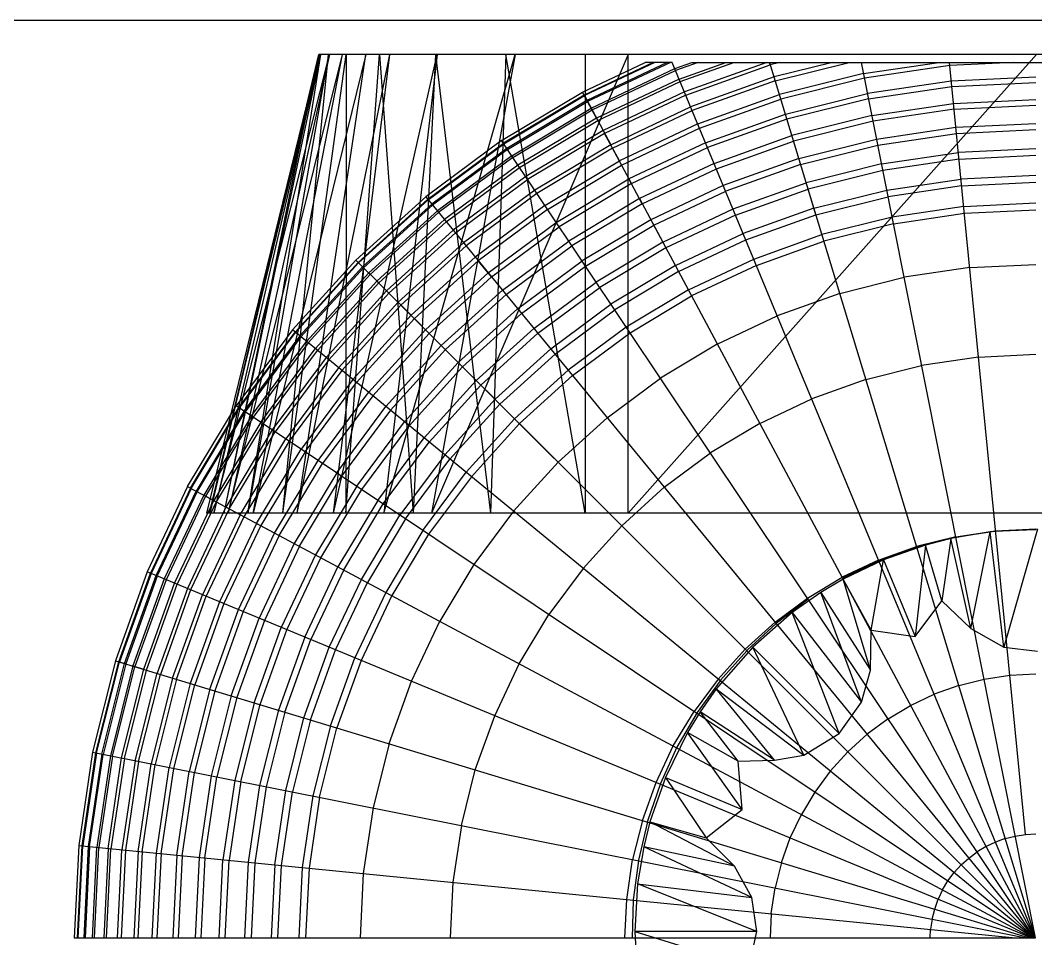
# Model space of a CAD drawing. Header units: inches. Extents: x 0 to 54693, y 0 to 31146.
# Drawn here: x 50834.2 to 50960.3, y 9729.2 to 9843.4 of the extents above; entities that cross this region are included whole.
import ezdxf

# ---------------------------------------------------------------- set-up
doc = ezdxf.new("R2010")
doc.units = ezdxf.units.IN
doc.header["$MEASUREMENT"] = 0
doc.layers.add('Added', color=3, linetype='Continuous')

msp = doc.modelspace()

# ---------------------------------------------------------------- linework, layer by layer
at = {"layer": 'Added', "linetype": 'Continuous', "lineweight": -2, "ltscale": 0.18}
for p, q in [((50653.23, 9843.35), (51253.23, 9843.35)), ((50871.3, 9839.12), (50857.35, 9782.12)), ((50857.73, 9782.12), (50871.47, 9839.12)), ((50857.73, 9782.12), (50871.3, 9839.12)), ((50857.8, 9782.12), (50871.3, 9839.12)), ((50858.26, 9782.12), (50872.6, 9839.12)), ((50871.47, 9839.12), (50858.26, 9782.12)), ((50859.56, 9782.12), (50871.3, 9839.12)), ((50859.56, 9782.12), (50871.53, 9839.12)), ((50860.03, 9782.12), (50874.23, 9839.12)), ((50872.6, 9839.12), (50860.03, 9782.12)), ((50862.48, 9782.12), (50871.53, 9839.12)), ((50872.48, 9839.12), (50862.48, 9782.12)), ((50863.14, 9782.12), (50874.23, 9839.12)), ((50877.15, 9839.12), (50863.14, 9782.12)), ((50866.84, 9782.12), (50872.48, 9839.12)), ((50866.84, 9782.12), (50874.7, 9839.12)), ((50868.59, 9782.12), (50880.12, 9839.12)), ((50868.59, 9782.12), (50877.15, 9839.12)), ((51049.93, 9839.12), (50871.3, 9839.12)), ((50873.13, 9782.12), (50880.12, 9839.12)), ((50873.13, 9782.12), (50885.98, 9839.12)), ((50874.64, 9782.12), (50878.84, 9839.12)), ((50874.7, 9839.12), (50874.64, 9782.12)), ((50878.84, 9839.12), (50883.01, 9782.12)), ((50879.37, 9782.12), (50895.67, 9839.12)), ((50885.98, 9839.12), (50879.37, 9782.12)), ((50885.8, 9839.12), (50883.01, 9782.12)), ((50909.7, 9839.12), (50885.29, 9782.12)), ((50885.8, 9839.12), (50890.6, 9798.85)), ((50895.67, 9839.12), (50890.21, 9809.16)), ((50894.52, 9839.12), (50892.59, 9782.12)), ((50904.38, 9782.12), (50894.52, 9839.12)), ((50904.03, 9834.44), (50911.82, 9838.12)), ((50912.8, 9838.12), (50904.23, 9834.07)), ((50913, 9838.12), (50904.27, 9833.99)), ((50904.38, 9839.12), (50904.38, 9782.12)), ((50914.56, 9838.12), (50904.59, 9833.4)), ((50914.96, 9838.12), (50904.67, 9833.25)), ((50909.7, 9782.12), (50909.7, 9839.12)), ((50909.7, 9782.12), (50960.39, 9839.12)), ((50915.18, 9838.12), (50911.82, 9838.12)), ((50960.22, 9729.37), (50915.18, 9838.12)), ((50915.49, 9837.36), (50917.62, 9838.12)), ((50918.39, 9838.12), (50915.59, 9837.12)), ((50916.03, 9836.05), (50921.81, 9838.12)), ((50916.17, 9835.74), (50922.83, 9838.12)), ((50926.91, 9838.12), (50916.69, 9834.46)), ((50917.62, 9838.12), (51003.03, 9838.12)), ((50927.35, 9837.82), (50927.26, 9838.12)), ((50927.26, 9838.12), (50960.25, 9729.37)), ((50928.53, 9838.12), (50927.35, 9837.82)), ((50935.05, 9838.12), (50927.81, 9836.31)), ((50927.96, 9835.82), (50937.14, 9838.12)), ((50960.28, 9729.37), (50938.65, 9838.12)), ((50938.92, 9836.73), (50948.28, 9838.12)), ((50959.04, 9742.19), (50949.59, 9838.12)), ((50957.56, 9838.12), (50949.63, 9837.73)), ((50905.1, 9832.44), (50915.49, 9837.36)), ((50905.22, 9832.21), (50915.59, 9837.12)), ((50916.86, 9834.07), (50927.35, 9837.82)), ((50949.63, 9837.73), (50939.04, 9836.16)), ((50916.03, 9836.05), (50905.77, 9831.2)), ((50905.93, 9830.89), (50916.17, 9835.74)), ((50927.81, 9836.31), (50917.46, 9832.6)), ((50927.96, 9835.82), (50917.66, 9832.13)), ((50938.92, 9836.73), (50928.48, 9834.12)), ((50939.04, 9836.16), (50928.65, 9833.56)), ((50949.82, 9835.78), (50939.42, 9834.24)), ((50960.33, 9836.3), (50949.82, 9835.78)), ((50949.89, 9835.13), (50960.33, 9835.64)), ((50893.98, 9828.41), (50904.03, 9834.44)), ((50904.59, 9833.4), (50904.03, 9834.44)), ((50904.23, 9834.07), (50904.03, 9834.44)), ((50916.69, 9834.46), (50906.58, 9829.68)), ((50939.55, 9833.6), (50949.89, 9835.13)), ((50904.23, 9834.07), (50894.21, 9828.07)), ((50894.26, 9827.99), (50904.27, 9833.99)), ((50904.59, 9833.4), (50894.63, 9827.44)), ((50894.73, 9827.29), (50904.67, 9833.25)), ((50904.27, 9833.99), (50907.53, 9827.9)), ((50905.77, 9831.2), (50904.67, 9833.25)), ((50916.86, 9834.07), (50906.78, 9829.3)), ((50918.34, 9830.49), (50928.48, 9834.12)), ((50918.56, 9829.95), (50928.65, 9833.56)), ((50929.22, 9831.68), (50939.42, 9834.24)), ((50939.55, 9833.6), (50929.41, 9831.06)), ((50939.96, 9831.52), (50950.09, 9833.02)), ((50950.09, 9833.02), (50960.33, 9833.52)), ((50895.24, 9826.53), (50905.1, 9832.44)), ((50895.38, 9826.32), (50905.22, 9832.21)), ((50907.53, 9827.9), (50917.46, 9832.6)), ((50907.77, 9827.45), (50917.66, 9832.13)), ((50950.16, 9832.31), (50940.1, 9830.82)), ((50950.16, 9832.31), (50960.33, 9832.81)), ((50905.77, 9831.2), (50896.02, 9825.36)), ((50896.21, 9825.07), (50905.93, 9830.89)), ((50918.34, 9830.49), (50908.61, 9825.88)), ((50919.31, 9828.14), (50929.22, 9831.68)), ((50929.41, 9831.06), (50919.56, 9827.53)), ((50939.96, 9831.52), (50930.02, 9829.03)), ((50940.1, 9830.82), (50930.23, 9828.34)), ((50950.39, 9830.06), (50960.33, 9830.54)), ((50906.58, 9829.68), (50896.98, 9823.93)), ((50906.78, 9829.3), (50897.22, 9823.57)), ((50908.61, 9825.88), (50906.78, 9829.3)), ((50908.88, 9825.37), (50918.56, 9829.95)), ((50940.54, 9828.6), (50950.39, 9830.06)), ((50940.69, 9827.84), (50950.46, 9829.29)), ((50950.46, 9829.29), (50960.33, 9829.78)), ((50893.98, 9828.41), (50884.57, 9821.43)), ((50884.83, 9821.11), (50894.21, 9828.07)), ((50884.89, 9821.04), (50894.26, 9827.99)), ((50960.16, 9729.37), (50893.98, 9828.41)), ((50919.31, 9828.14), (50909.8, 9823.64)), ((50920.37, 9825.58), (50930.02, 9829.03)), ((50920.65, 9824.91), (50930.23, 9828.34)), ((50930.89, 9826.18), (50940.54, 9828.6)), ((50894.63, 9827.44), (50885.31, 9820.52)), ((50894.73, 9827.29), (50885.42, 9820.39)), ((50907.53, 9827.9), (50898.1, 9822.25)), ((50907.77, 9827.45), (50898.38, 9821.83)), ((50910.11, 9823.06), (50907.77, 9827.45)), ((50910.11, 9823.06), (50919.56, 9827.53)), ((50931.11, 9825.44), (50940.69, 9827.84)), ((50941.16, 9825.5), (50950.7, 9826.91)), ((50960.33, 9827.39), (50950.7, 9826.91)), ((50895.24, 9826.53), (50886.01, 9819.68)), ((50895.38, 9826.32), (50886.17, 9819.48)), ((50899.37, 9820.35), (50908.61, 9825.88)), ((50920.37, 9825.58), (50911.11, 9821.2)), ((50930.89, 9826.18), (50921.51, 9822.82)), ((50941.16, 9825.5), (50931.8, 9823.16)), ((50950.78, 9826.11), (50941.31, 9824.71)), ((50950.78, 9826.11), (50960.33, 9826.58)), ((50896.02, 9825.36), (50886.9, 9818.59)), ((50887.12, 9818.33), (50896.21, 9825.07)), ((50899.7, 9819.86), (50908.88, 9825.37)), ((50911.45, 9820.56), (50920.65, 9824.91)), ((50931.11, 9825.44), (50921.81, 9822.11)), ((50941.31, 9824.71), (50932.04, 9822.38)), ((50896.98, 9823.93), (50887.99, 9817.26)), ((50888.26, 9816.93), (50897.22, 9823.57)), ((50900.78, 9818.23), (50909.8, 9823.64)), ((50910.11, 9823.06), (50901.15, 9817.69)), ((50911.45, 9820.56), (50909.8, 9823.64)), ((50922.72, 9819.91), (50931.8, 9823.16)), ((50941.8, 9822.26), (50951.02, 9823.63)), ((50960.33, 9824.08), (50951.02, 9823.63)), ((50951.1, 9822.79), (50960.33, 9823.24)), ((50898.1, 9822.25), (50889.27, 9815.7)), ((50898.38, 9821.83), (50889.59, 9815.31)), ((50921.51, 9822.82), (50912.52, 9818.57)), ((50912.88, 9817.89), (50921.81, 9822.11)), ((50923.03, 9819.16), (50932.04, 9822.38)), ((50933.01, 9819.19), (50932.04, 9822.38)), ((50932.76, 9819.99), (50941.8, 9822.26)), ((50951.1, 9822.79), (50941.97, 9821.43)), ((50875.89, 9813.56), (50884.57, 9821.43)), ((50884.83, 9821.11), (50876.18, 9813.27)), ((50884.89, 9821.04), (50876.24, 9813.21)), ((50885.31, 9820.52), (50876.72, 9812.73)), ((50884.57, 9821.43), (50960.12, 9729.37)), ((50911.11, 9821.2), (50902.32, 9815.93)), ((50911.45, 9820.56), (50902.72, 9815.33)), ((50911.11, 9821.2), (50960.19, 9729.37)), ((50933.01, 9819.19), (50941.97, 9821.43)), ((50951.36, 9820.22), (50960.33, 9820.66)), ((50876.84, 9812.61), (50885.42, 9820.39)), ((50877.49, 9811.96), (50886.01, 9819.68)), ((50886.17, 9819.48), (50877.67, 9811.78)), ((50899.37, 9820.35), (50890.72, 9813.93)), ((50899.7, 9819.86), (50891.09, 9813.48)), ((50914, 9815.78), (50922.72, 9819.91)), ((50923.03, 9819.16), (50914.39, 9815.07)), ((50932.76, 9819.99), (50923.99, 9816.85)), ((50924.31, 9816.08), (50933.01, 9819.19)), ((50951.36, 9820.22), (50942.47, 9818.9)), ((50942.64, 9818.06), (50951.44, 9819.37)), ((50951.44, 9819.37), (50960.33, 9819.8)), ((50886.9, 9818.59), (50878.48, 9810.96)), ((50878.73, 9810.72), (50887.12, 9818.33)), ((50892.34, 9811.97), (50900.78, 9818.23)), ((50912.52, 9818.57), (50903.98, 9813.45)), ((50904.41, 9812.81), (50912.88, 9817.89)), ((50912.52, 9818.57), (50914, 9815.78)), ((50942.47, 9818.9), (50933.76, 9816.72)), ((50942.64, 9818.06), (50934, 9815.9)), ((50887.99, 9817.26), (50879.7, 9809.75)), ((50880, 9809.44), (50888.26, 9816.93)), ((50892.75, 9811.46), (50901.15, 9817.69)), ((50915.56, 9812.87), (50923.99, 9816.85)), ((50925.3, 9813.69), (50933.76, 9816.72)), ((50881.13, 9808.32), (50889.27, 9815.7)), ((50894.1, 9809.82), (50902.32, 9815.93)), ((50914, 9815.78), (50905.73, 9810.83)), ((50915.96, 9812.13), (50924.31, 9816.08)), ((50925.62, 9812.9), (50934, 9815.9)), ((50881.48, 9807.96), (50889.59, 9815.31)), ((50894.55, 9809.27), (50902.72, 9815.33)), ((50914.39, 9815.07), (50906.18, 9810.15)), ((50875.89, 9813.56), (50868.02, 9804.88)), ((50876.18, 9813.27), (50868.34, 9804.61)), ((50868.4, 9804.56), (50876.24, 9813.21)), ((50875.89, 9813.56), (50876.72, 9812.73)), ((50876.18, 9813.27), (50875.89, 9813.56)), ((50876.24, 9813.21), (50877.67, 9811.78)), ((50882.74, 9806.7), (50890.72, 9813.93)), ((50883.16, 9806.29), (50891.09, 9813.48)), ((50891.09, 9813.48), (50883.16, 9806.29)), ((50892.75, 9811.46), (50891.09, 9813.48)), ((50895.98, 9807.52), (50903.98, 9813.45)), ((50915.56, 9812.87), (50907.57, 9808.08)), ((50917.18, 9809.85), (50925.3, 9813.69)), ((50925.62, 9812.9), (50917.58, 9809.1)), ((50952.1, 9812.63), (50960.33, 9813.03)), ((50876.72, 9812.73), (50868.92, 9804.13)), ((50869.06, 9804.02), (50876.84, 9812.61)), ((50877.49, 9811.96), (50869.77, 9803.44)), ((50877.67, 9811.78), (50869.97, 9803.28)), ((50878.73, 9810.72), (50877.49, 9811.96)), ((50892.34, 9811.97), (50884.54, 9804.91)), ((50896.47, 9806.93), (50904.41, 9812.81)), ((50915.96, 9812.13), (50908.04, 9807.38)), ((50952.1, 9812.63), (50943.96, 9811.42)), ((50878.48, 9810.96), (50870.86, 9802.55)), ((50878.73, 9810.72), (50871.12, 9802.33)), ((50880, 9809.44), (50878.48, 9810.96)), ((50892.75, 9811.46), (50890.21, 9809.16)), ((50890.21, 9809.16), (50892.75, 9811.46)), ((50897.99, 9805.08), (50905.73, 9810.83)), ((50935.97, 9809.42), (50943.96, 9811.42)), ((50872.19, 9801.46), (50879.7, 9809.75)), ((50872.52, 9801.18), (50880, 9809.44)), ((50879.7, 9809.75), (50882.74, 9806.7)), ((50890.21, 9809.16), (50885, 9804.44)), ((50885.01, 9804.44), (50890.21, 9809.16)), ((50890.21, 9809.16), (50885.29, 9782.12)), ((50894.1, 9809.82), (50886.5, 9802.94)), ((50887.01, 9802.44), (50894.55, 9809.27)), ((50898.5, 9804.46), (50906.18, 9810.15)), ((50917.18, 9809.85), (50909.47, 9805.23)), ((50909.95, 9804.52), (50917.58, 9809.1)), ((50935.97, 9809.42), (50928.22, 9806.64)), ((50873.74, 9800.18), (50881.13, 9808.32)), ((50881.48, 9807.96), (50874.14, 9799.86)), ((50889.15, 9800.29), (50881.48, 9807.96)), ((50900.08, 9802.53), (50907.57, 9808.08)), ((50882.74, 9806.7), (50875.51, 9798.73)), ((50895.98, 9807.52), (50888.61, 9800.84)), ((50889.15, 9800.29), (50896.47, 9806.93)), ((50900.62, 9801.88), (50908.04, 9807.38)), ((50920.77, 9803.12), (50928.22, 9806.64)), ((50875.96, 9798.35), (50883.16, 9806.29)), ((50883.16, 9806.29), (50885.01, 9804.44)), ((50868.02, 9804.88), (50861.04, 9795.46)), ((50861.38, 9795.23), (50868.34, 9804.61)), ((50861.45, 9795.19), (50868.4, 9804.56)), ((50868.92, 9804.13), (50862.01, 9794.81)), ((50869.06, 9804.02), (50862.15, 9794.72)), ((50960.02, 9729.37), (50868.02, 9804.88)), ((50877.48, 9797.11), (50884.54, 9804.91)), ((50885, 9804.44), (50877.98, 9796.7)), ((50897.99, 9805.08), (50890.84, 9798.61)), ((50898.5, 9804.46), (50891.41, 9798.03)), ((50909.47, 9805.23), (50902.26, 9799.88)), ((50902.8, 9799.22), (50909.95, 9804.52)), ((50862.92, 9794.21), (50869.77, 9803.44)), ((50869.97, 9803.28), (50863.13, 9794.06)), ((50886.5, 9802.94), (50879.62, 9795.35)), ((50888.61, 9800.84), (50886.5, 9802.94)), ((50920.77, 9803.12), (50913.71, 9798.89)), ((50864.09, 9793.42), (50870.86, 9802.55)), ((50864.38, 9793.23), (50871.12, 9802.33)), ((50887.01, 9802.44), (50880.18, 9794.9)), ((50900.08, 9802.53), (50893.18, 9796.27)), ((50893.77, 9795.67), (50900.62, 9801.88)), ((50953.2, 9801.51), (50946.14, 9800.46)), ((50953.2, 9801.51), (50960.33, 9801.86)), ((50872.19, 9801.46), (50865.52, 9792.47)), ((50872.52, 9801.18), (50865.88, 9792.23)), ((50881.93, 9793.46), (50888.61, 9800.84)), ((50882.52, 9792.98), (50889.15, 9800.29)), ((50888.61, 9800.84), (50890.6, 9798.85)), ((50890.6, 9798.85), (50888.61, 9800.84)), ((50889.15, 9800.29), (50895.6, 9793.85)), ((50939.21, 9798.72), (50946.14, 9800.46)), ((50873.74, 9800.18), (50867.2, 9791.35)), ((50874.14, 9799.86), (50867.62, 9791.07)), ((50895.6, 9793.85), (50902.26, 9799.88)), ((50896.2, 9793.24), (50902.8, 9799.22)), ((50875.51, 9798.73), (50869.1, 9790.08)), ((50869.58, 9789.75), (50875.96, 9798.35)), ((50884.37, 9791.46), (50890.84, 9798.61)), ((50891.41, 9798.03), (50884.99, 9790.95)), ((50890.6, 9798.85), (50892.59, 9782.12)), ((50890.6, 9798.85), (50890.84, 9798.61)), ((50890.84, 9798.61), (50890.6, 9798.85)), ((50890.84, 9798.61), (50893.18, 9796.27)), ((50907.09, 9793.98), (50913.71, 9798.89)), ((50939.21, 9798.72), (50932.49, 9796.32)), ((50871.21, 9788.66), (50877.48, 9797.11)), ((50877.98, 9796.7), (50871.76, 9788.3)), ((50855.01, 9785.41), (50861.04, 9795.46)), ((50855.38, 9785.22), (50861.38, 9795.23)), ((50959.95, 9729.37), (50861.04, 9795.46)), ((50873.52, 9787.12), (50879.62, 9795.35)), ((50886.92, 9789.36), (50893.18, 9796.27)), ((50887.57, 9788.83), (50893.77, 9795.67)), ((50907.33, 9782.12), (50893.77, 9795.67)), ((50926.04, 9793.27), (50932.49, 9796.32)), ((50855.45, 9785.18), (50861.45, 9795.19)), ((50862.01, 9794.81), (50856.05, 9784.86)), ((50856.2, 9784.78), (50862.15, 9794.72)), ((50862.92, 9794.21), (50857.01, 9784.35)), ((50863.13, 9794.06), (50857.23, 9784.22)), ((50880.18, 9794.9), (50874.11, 9786.73)), ((50907.09, 9793.98), (50900.99, 9788.45)), ((50864.09, 9793.42), (50858.25, 9783.68)), ((50864.38, 9793.23), (50858.55, 9783.52)), ((50876, 9785.47), (50881.93, 9793.46)), ((50876.64, 9785.04), (50882.52, 9792.98)), ((50889.57, 9787.19), (50895.6, 9793.85)), ((50896.2, 9793.24), (50890.23, 9786.65)), ((50936.98, 9752.47), (50896.2, 9793.24)), ((50926.04, 9793.27), (50919.92, 9789.6)), ((50865.52, 9792.47), (50859.77, 9782.87)), ((50860.15, 9782.67), (50865.88, 9792.23)), ((50878.62, 9783.71), (50884.37, 9791.46)), ((50861.54, 9781.92), (50867.2, 9791.35)), ((50867.62, 9791.07), (50861.99, 9781.68)), ((50879.29, 9783.26), (50884.99, 9790.95)), ((50863.56, 9780.84), (50869.1, 9790.08)), ((50869.58, 9789.75), (50864.08, 9780.57)), ((50886.92, 9789.36), (50881.37, 9781.88)), ((50914.18, 9785.35), (50919.92, 9789.6)), ((50865.81, 9779.64), (50871.21, 9788.66)), ((50866.38, 9779.33), (50871.76, 9788.3)), ((50882.07, 9781.41), (50887.57, 9788.83)), ((50900.99, 9788.45), (50895.46, 9782.35)), ((50873.52, 9787.12), (50868.25, 9778.33)), ((50868.88, 9778), (50874.11, 9786.73)), ((50884.21, 9779.98), (50889.57, 9787.19)), ((50890.23, 9786.65), (50884.93, 9779.5)), ((50855.01, 9785.41), (50850, 9774.82)), ((50855.38, 9785.22), (50850.39, 9774.66)), ((50855.45, 9785.18), (50850.46, 9774.63)), ((50855.01, 9785.41), (50855.45, 9785.18)), ((50855.38, 9785.22), (50856.2, 9784.78)), ((50876, 9785.47), (50870.88, 9776.93)), ((50914.18, 9785.35), (50908.9, 9780.55)), ((50851.08, 9774.37), (50856.05, 9784.86)), ((50851.24, 9774.3), (50856.2, 9784.78)), ((50857.01, 9784.35), (50852.09, 9773.95)), ((50857.23, 9784.22), (50852.33, 9773.85)), ((50856.05, 9784.86), (50959.86, 9729.37)), ((50858.55, 9783.52), (50857.23, 9784.22)), ((50871.56, 9776.57), (50876.64, 9785.04)), ((50853.39, 9773.41), (50858.25, 9783.68)), ((50858.55, 9783.52), (50853.71, 9773.28)), ((50859.77, 9782.87), (50854.98, 9772.75)), ((50860.15, 9782.67), (50855.38, 9772.59)), ((50878.62, 9783.71), (50873.66, 9775.44)), ((50874.38, 9775.06), (50879.29, 9783.26)), ((50861.54, 9781.92), (50856.84, 9771.98)), ((50861.99, 9781.68), (50857.31, 9771.79)), ((50857.73, 9782.12), (50857.35, 9782.12)), ((51064.39, 9782.12), (50857.35, 9782.12)), ((50876.58, 9773.89), (50881.37, 9781.88)), ((50882.07, 9781.41), (50877.32, 9773.49)), ((50895.46, 9782.35), (50890.56, 9775.74)), ((50863.56, 9780.84), (50858.96, 9771.11)), ((50864.08, 9780.57), (50859.5, 9770.88)), ((50865.81, 9779.64), (50863.56, 9780.84)), ((50908.9, 9780.55), (50904.1, 9775.26)), ((50908.9, 9780.55), (50924.23, 9765.22)), ((50960.52, 9780.13), (50954.65, 9779.78)), ((50960.13, 9780.06), (50955.18, 9779.82)), ((50955.32, 9779.93), (50960.33, 9780.18)), ((50960.52, 9780.13), (50956.34, 9765.45)), ((50960.33, 9780.05), (50960.13, 9780.06)), ((50861.31, 9770.13), (50865.81, 9779.64)), ((50866.38, 9779.33), (50861.91, 9769.88)), ((50884.21, 9779.98), (50879.6, 9772.27)), ((50884.93, 9779.5), (50880.35, 9771.87)), ((50950.27, 9779.08), (50945.46, 9777.86)), ((50950.37, 9779.19), (50945.51, 9777.98)), ((50949.77, 9778.96), (50946.62, 9778.16)), ((50949.77, 9778.96), (50948.63, 9771.21)), ((50954.65, 9779.78), (50949.77, 9778.96)), ((50952.23, 9767.8), (50949.77, 9778.96)), ((50955.18, 9779.82), (50950.27, 9779.08)), ((50950.37, 9779.19), (50955.32, 9779.93)), ((50952.23, 9767.8), (50954.65, 9779.78)), ((50956.34, 9765.45), (50954.65, 9779.78)), ((50868.25, 9778.33), (50863.87, 9769.07)), ((50868.88, 9778), (50864.53, 9768.8)), ((50940.79, 9776.29), (50945.51, 9777.98)), ((50945.46, 9777.86), (50940.79, 9776.17)), ((50946.62, 9778.16), (50941.39, 9776.32)), ((50946.62, 9778.16), (50945.33, 9766.79)), ((50948.63, 9771.21), (50946.62, 9778.16)), ((50870.88, 9776.93), (50866.62, 9767.93)), ((50867.33, 9767.64), (50871.56, 9776.57)), ((50940.79, 9776.29), (50936.26, 9774.15)), ((50941.39, 9776.32), (50936.39, 9773.92)), ((50939.88, 9767.58), (50941.39, 9776.32)), ((50941.39, 9776.32), (50945.33, 9766.79)), ((50869.54, 9766.73), (50873.66, 9775.44)), ((50874.38, 9775.06), (50870.29, 9766.42)), ((50890.56, 9775.74), (50886.32, 9768.68)), ((50904.1, 9775.26), (50899.85, 9769.53)), ((50940.79, 9776.17), (50936.33, 9774.02)), ((50850, 9774.82), (50846.05, 9763.78)), ((50846.45, 9763.66), (50850.39, 9774.66)), ((50850.46, 9774.63), (50846.53, 9763.64)), ((50847.17, 9763.44), (50851.08, 9774.37)), ((50851.24, 9774.3), (50847.34, 9763.39)), ((50852.09, 9773.95), (50848.22, 9763.13)), ((50852.33, 9773.85), (50848.46, 9763.05)), ((50959.72, 9729.37), (50850, 9774.82)), ((50872.59, 9765.46), (50876.58, 9773.89)), ((50931.96, 9771.57), (50936.26, 9774.15)), ((50936.39, 9773.92), (50933.61, 9772.27)), ((50939.88, 9767.58), (50936.39, 9773.92)), ((50939.78, 9762.61), (50936.39, 9773.92)), ((50849.57, 9762.72), (50853.39, 9773.41)), ((50849.9, 9762.62), (50853.71, 9773.28)), ((50854.98, 9772.75), (50851.21, 9762.22)), ((50855.38, 9772.59), (50851.62, 9762.09)), ((50873.37, 9765.14), (50877.32, 9773.49)), ((50853.14, 9761.63), (50856.84, 9771.98)), ((50853.63, 9761.49), (50857.31, 9771.79)), ((50879.6, 9772.27), (50875.76, 9764.15)), ((50880.35, 9771.87), (50876.55, 9763.82)), ((50927.94, 9768.59), (50931.96, 9771.57)), ((50932.06, 9771.43), (50928.11, 9768.45)), ((50933.61, 9772.27), (50930.08, 9769.79)), ((50938.65, 9758.63), (50933.61, 9772.27)), ((50933.61, 9772.27), (50939.78, 9762.61)), ((50858.96, 9771.11), (50855.33, 9760.97)), ((50859.5, 9770.88), (50855.89, 9760.8)), ((50857.77, 9760.23), (50861.31, 9770.13)), ((50945.33, 9766.79), (50948.63, 9771.21)), ((50948.63, 9771.21), (50952.23, 9767.8)), ((50861.91, 9769.88), (50858.39, 9760.04)), ((50860.42, 9759.43), (50863.87, 9769.07)), ((50864.53, 9768.8), (50861.1, 9759.22)), ((50896.18, 9763.41), (50899.85, 9769.53)), ((50930.08, 9769.79), (50925.16, 9765.48)), ((50935.89, 9754.76), (50930.08, 9769.79)), ((50930.08, 9769.79), (50938.65, 9758.63)), ((50863.27, 9758.56), (50866.62, 9767.93)), ((50864.01, 9758.34), (50867.33, 9767.64)), ((50882.8, 9761.23), (50886.32, 9768.68)), ((50924.23, 9765.22), (50927.94, 9768.59)), ((50928.08, 9768.42), (50924.46, 9765.08)), ((50928.11, 9768.45), (50928.08, 9768.42)), ((50939.78, 9762.61), (50939.88, 9767.58)), ((50939.88, 9767.58), (50945.33, 9766.79)), ((50952.23, 9767.8), (50956.34, 9765.45)), ((50869.54, 9766.73), (50866.29, 9757.65)), ((50867.07, 9757.41), (50870.29, 9766.42)), ((50869.45, 9756.69), (50872.59, 9765.46)), ((50870.26, 9756.44), (50873.37, 9765.14)), ((50925.16, 9765.48), (50920.64, 9760.28)), ((50920.86, 9761.51), (50924.23, 9765.22)), ((50924.42, 9765.03), (50921.17, 9761.37)), ((50924.46, 9765.08), (50924.42, 9765.03)), ((50925.16, 9765.48), (50935.89, 9754.76)), ((50931.51, 9752.06), (50925.16, 9765.48)), ((50956.34, 9765.45), (50960.52, 9764.97)), ((50846.05, 9763.78), (50843.21, 9752.42)), ((50846.05, 9763.78), (50959.5, 9729.37)), ((50872.73, 9755.69), (50875.76, 9764.15)), ((50876.55, 9763.82), (50873.55, 9755.44)), ((50843.61, 9752.34), (50846.45, 9763.66)), ((50843.7, 9752.32), (50846.53, 9763.64)), ((50844.36, 9752.19), (50847.17, 9763.44)), ((50847.34, 9763.39), (50844.52, 9752.15)), ((50848.22, 9763.13), (50845.42, 9751.98)), ((50845.68, 9751.93), (50848.46, 9763.05)), ((50846.53, 9763.64), (50847.34, 9763.39)), ((50846.81, 9751.7), (50849.57, 9762.72)), ((50847.15, 9751.63), (50849.9, 9762.62)), ((50848.22, 9763.13), (50849.57, 9762.72)), ((50893.13, 9756.95), (50896.18, 9763.41)), ((50938.65, 9758.63), (50939.78, 9762.61)), ((50848.49, 9751.36), (50851.21, 9762.22)), ((50848.91, 9751.28), (50851.62, 9762.09)), ((50853.14, 9761.63), (50850.47, 9750.97)), ((50853.63, 9761.49), (50850.97, 9750.87)), ((50880.03, 9753.48), (50882.8, 9761.23)), ((50920.86, 9761.51), (50917.88, 9757.48)), ((50921.12, 9761.3), (50918.26, 9757.35)), ((50921.17, 9761.37), (50921.12, 9761.3)), ((50950.74, 9760.72), (50953.89, 9761.5)), ((50953.89, 9761.5), (50957.09, 9761.98)), ((50957.09, 9761.98), (50960.33, 9762.14)), ((50855.33, 9760.97), (50852.72, 9750.53)), ((50853.29, 9750.41), (50855.89, 9760.8)), ((50857.77, 9760.23), (50855.21, 9750.03)), ((50858.39, 9760.04), (50855.85, 9749.9)), ((50920.64, 9760.28), (50918.63, 9757.42)), ((50927.85, 9751.41), (50920.64, 9760.28)), ((50920.64, 9760.28), (50931.51, 9752.06)), ((50950.74, 9760.72), (50947.69, 9759.62)), ((50860.42, 9759.43), (50857.93, 9749.49)), ((50861.1, 9759.22), (50858.63, 9749.35)), ((50944.76, 9758.24), (50947.69, 9759.62)), ((50863.27, 9758.56), (50860.85, 9748.91)), ((50861.61, 9748.76), (50864.01, 9758.34)), ((50866.29, 9757.65), (50863.95, 9748.29)), ((50867.07, 9757.41), (50864.74, 9748.13)), ((50915.3, 9753.19), (50917.88, 9757.48)), ((50918.63, 9757.42), (50917.07, 9754.87)), ((50927.85, 9751.41), (50918.63, 9757.42)), ((50923.36, 9751.29), (50918.63, 9757.42)), ((50935.89, 9754.76), (50938.65, 9758.63)), ((50941.98, 9756.57), (50944.76, 9758.24)), ((50867.19, 9747.65), (50869.45, 9756.69)), ((50870.26, 9756.44), (50868.01, 9747.48)), ((50890.72, 9750.23), (50893.13, 9756.95)), ((50918.26, 9757.35), (50915.76, 9753.05)), ((50941.98, 9756.57), (50939.38, 9754.64)), ((50872.73, 9755.69), (50870.55, 9746.98)), ((50871.39, 9746.81), (50873.55, 9755.44)), ((50917.07, 9754.87), (50914.33, 9749.26)), ((50923.36, 9751.29), (50917.07, 9754.87)), ((50923.86, 9745.31), (50917.07, 9754.87)), ((50931.51, 9752.06), (50935.89, 9754.76)), ((50936.98, 9752.47), (50939.38, 9754.64)), ((50843.21, 9752.42), (50841.49, 9740.82)), ((50841.9, 9740.78), (50843.61, 9752.34)), ((50843.21, 9752.42), (50959.07, 9729.37)), ((50880.03, 9753.48), (50878.03, 9745.49)), ((50913.16, 9748.66), (50915.3, 9753.19)), ((50915.76, 9753.05), (50913.71, 9748.54)), ((50936.98, 9752.47), (50934.8, 9750.07)), ((50936.98, 9752.47), (50951.04, 9738.41)), ((50843.7, 9752.32), (50841.98, 9740.78)), ((50844.36, 9752.19), (50842.65, 9740.71)), ((50842.82, 9740.69), (50844.52, 9752.15)), ((50845.42, 9751.98), (50843.74, 9740.6)), ((50845.68, 9751.93), (50843.99, 9740.58)), ((50845.14, 9740.46), (50846.81, 9751.7)), ((50847.15, 9751.63), (50845.48, 9740.43)), ((50848.49, 9751.36), (50846.85, 9740.3)), ((50848.91, 9751.28), (50847.28, 9740.25)), ((50923.36, 9751.29), (50927.85, 9751.41)), ((50923.86, 9745.31), (50923.36, 9751.29)), ((50927.85, 9751.41), (50931.51, 9752.06)), ((50848.86, 9740.1), (50850.47, 9750.97)), ((50849.36, 9740.05), (50850.97, 9750.87)), ((50851.14, 9739.87), (50852.72, 9750.53)), ((50851.72, 9739.82), (50853.29, 9750.41)), ((50853.67, 9739.62), (50855.21, 9750.03)), ((50854.32, 9739.56), (50855.85, 9749.9)), ((50888.99, 9743.31), (50890.72, 9750.23)), ((50934.8, 9750.07), (50932.87, 9747.46)), ((50857.93, 9749.49), (50856.43, 9739.35)), ((50857.14, 9739.28), (50858.63, 9749.35)), ((50860.85, 9748.91), (50859.39, 9739.06)), ((50861.61, 9748.76), (50860.16, 9738.99)), ((50911.47, 9743.94), (50913.16, 9748.66)), ((50914.33, 9749.26), (50912.41, 9743.75)), ((50914.33, 9749.26), (50919.37, 9741.78)), ((50914.33, 9749.26), (50923.86, 9745.31)), ((50863.95, 9748.29), (50862.53, 9738.75)), ((50864.74, 9748.13), (50863.34, 9738.67)), ((50865.82, 9738.43), (50867.19, 9747.65)), ((50866.66, 9738.35), (50868.01, 9747.48)), ((50913.71, 9748.54), (50912.11, 9743.84)), ((50932.87, 9747.46), (50931.21, 9744.68)), ((50870.55, 9746.98), (50869.23, 9738.09)), ((50871.39, 9746.81), (50870.08, 9738.01)), ((50878.03, 9745.49), (50876.82, 9737.34)), ((50919.37, 9741.78), (50923.86, 9745.31)), ((50911.47, 9743.94), (50910.25, 9739.08)), ((50912.09, 9743.75), (50910.98, 9739)), ((50912.41, 9743.75), (50911.65, 9740.68)), ((50912.11, 9743.84), (50912.09, 9743.75)), ((50922.91, 9738.25), (50912.41, 9743.75)), ((50912.41, 9743.75), (50919.37, 9741.78)), ((50929.82, 9741.76), (50931.21, 9744.68)), ((50888.99, 9743.31), (50887.94, 9736.25)), ((50959.04, 9742.19), (50960.33, 9742.26)), ((50922.91, 9738.25), (50919.37, 9741.78)), ((50928.73, 9738.7), (50929.82, 9741.76)), ((50955.3, 9741.26), (50954.13, 9740.71)), ((50956.51, 9741.69), (50955.3, 9741.26)), ((50956.51, 9741.69), (50957.76, 9742)), ((50957.76, 9742), (50959.04, 9742.19)), ((50841.49, 9740.82), (50840.92, 9729.37)), ((50841.34, 9729.37), (50841.9, 9740.78)), ((50841.42, 9729.37), (50841.98, 9740.78)), ((50841.49, 9740.82), (50957.79, 9729.37)), ((50842.65, 9740.71), (50842.1, 9729.37)), ((50842.82, 9740.69), (50842.27, 9729.37)), ((50843.18, 9729.37), (50843.74, 9740.6)), ((50843.44, 9729.37), (50843.99, 9740.58)), ((50845.14, 9740.46), (50844.6, 9729.37)), ((50844.94, 9729.37), (50845.48, 9740.43)), ((50846.32, 9729.37), (50846.85, 9740.3)), ((50847.28, 9740.25), (50846.74, 9729.37)), ((50848.86, 9740.1), (50848.33, 9729.37)), ((50849.36, 9740.05), (50848.84, 9729.37)), ((50850.62, 9729.37), (50851.14, 9739.87)), ((50851.72, 9739.82), (50851.2, 9729.37)), ((50911.65, 9740.68), (50910.88, 9736.08)), ((50922.91, 9738.25), (50911.65, 9740.68)), ((50925.05, 9734.38), (50911.65, 9740.68)), ((50951.99, 9739.27), (50953.03, 9740.04)), ((50954.13, 9740.71), (50953.03, 9740.04)), ((50853.67, 9739.62), (50853.16, 9729.37)), ((50854.32, 9739.56), (50853.82, 9729.37)), ((50856.43, 9739.35), (50855.94, 9729.37)), ((50857.14, 9739.28), (50856.65, 9729.37)), ((50858.92, 9729.37), (50859.39, 9739.06)), ((50859.68, 9729.37), (50860.16, 9738.99)), ((50862.53, 9738.75), (50862.07, 9729.37)), ((50863.34, 9738.67), (50862.88, 9729.37)), ((50909.52, 9734.12), (50910.25, 9739.08)), ((50910.97, 9738.94), (50910.34, 9734.08)), ((50910.98, 9739), (50910.97, 9738.94)), ((50928.73, 9738.7), (50927.94, 9735.56)), ((50951.04, 9738.41), (50951.99, 9739.27)), ((50865.82, 9738.43), (50865.38, 9729.37)), ((50866.22, 9729.37), (50866.66, 9738.35)), ((50869.23, 9738.09), (50868.8, 9729.37)), ((50870.08, 9738.01), (50869.66, 9729.37)), ((50876.82, 9737.34), (50876.43, 9729.37)), ((50925.05, 9734.38), (50922.91, 9738.25)), ((50949.4, 9736.42), (50950.17, 9737.45)), ((50950.17, 9737.45), (50951.04, 9738.41)), ((50951.04, 9738.41), (50960.08, 9729.37)), ((50887.94, 9736.25), (50887.6, 9729.37)), ((50910.88, 9736.08), (50910.52, 9730.13)), ((50910.88, 9736.08), (50925.05, 9734.38)), ((50925.68, 9730.13), (50910.88, 9736.08)), ((50948.74, 9735.31), (50949.4, 9736.42)), ((50927.47, 9732.36), (50927.94, 9735.56)), ((50948.74, 9735.31), (50948.19, 9734.15)), ((50909.28, 9729.37), (50909.52, 9734.12)), ((50910.34, 9734.04), (50910.2, 9729.37)), ((50910.34, 9734.08), (50910.34, 9734.04)), ((50925.68, 9730.13), (50925.05, 9734.38)), ((50947.76, 9732.93), (50948.19, 9734.15)), ((50927.47, 9732.36), (50927.32, 9729.37)), ((50947.44, 9731.68), (50947.76, 9732.93)), ((50947.44, 9731.68), (50947.25, 9730.41)), ((50910.52, 9730.13), (50924.72, 9725.76)), ((50925.68, 9730.13), (50910.52, 9730.13)), ((50910.52, 9730.13), (50910.89, 9724.07)), ((50924.72, 9725.76), (50925.68, 9730.13)), ((50947.2, 9729.37), (50947.25, 9730.41)), ((50840.92, 9729.37), (50960.28, 9729.37))]:
    msp.add_line(p, q, dxfattribs=at)

doc.saveas('drawing.dxf')
